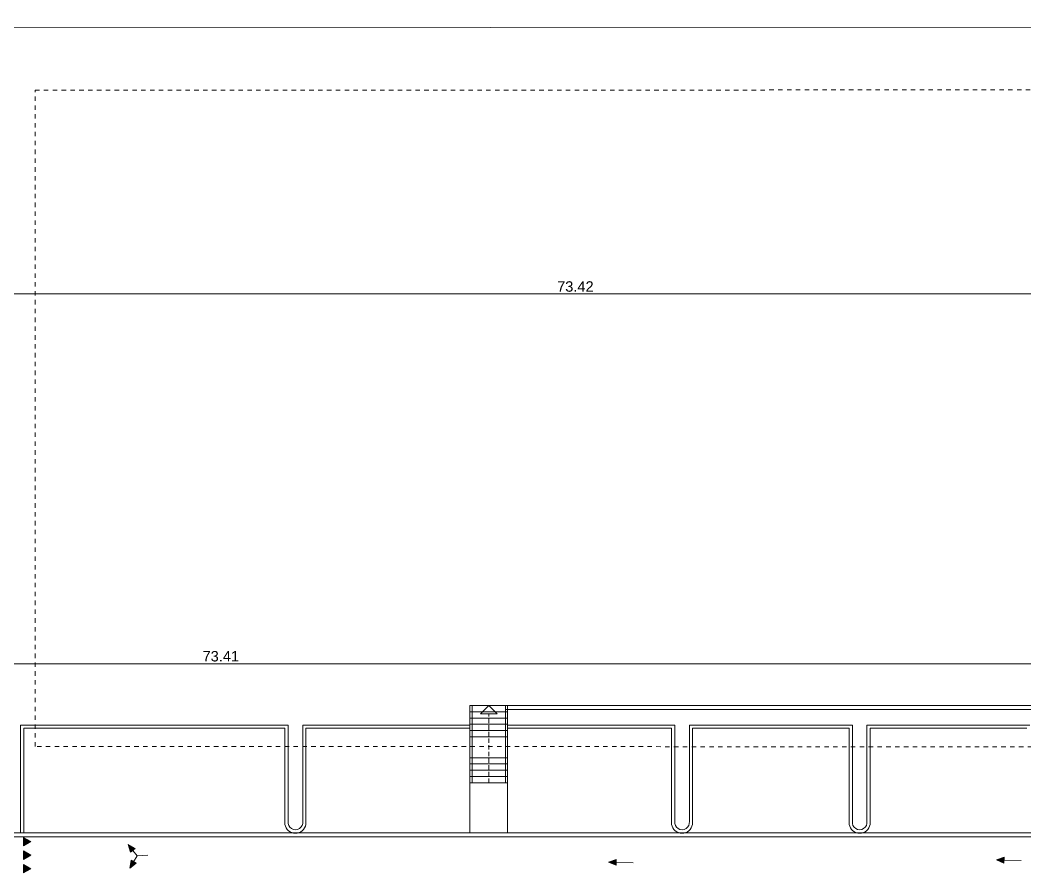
# Model space of a CAD drawing. Header units: millimetres. Extents: x 476571643 to 477489869, y 4620928210 to 4621294454.
# Drawn here: x 477154593 to 477202674, y 4621015770 to 4621056644 of the extents above; entities that cross this region are included whole.
import ezdxf

# ---------------------------------------------------------------- set-up
doc = ezdxf.new("R2010")
doc.units = ezdxf.units.MM
doc.header["$MEASUREMENT"] = 0
doc.linetypes.add('Dashed', pattern=[423.333333, 211.666667, -211.666667])
doc.linetypes.add('Hidden Line', pattern=[317.5, 211.666667, -105.833333])
for name, color, linetype, lineweight, true_color in [('New_._Pen_No__252', 7, 'Continuous', 0, 0x666666), ('New_2D Drafting - General_Pen_No__250_Pen_No__7_Pen_No__252', 7, 'Continuous', 0, 0x666666), ('New_საბავშვო მოედნები_Pen_No__252', 7, 'Continuous', 0, 0x666666)]:
    doc.layers.add(name, color=color, linetype=linetype, lineweight=lineweight, true_color=true_color)
for name, color, linetype, lineweight in [('New_0_Pen_No__5', 5, 'Continuous', 0), ('New_gza_Pen_No__250', 7, 'Continuous', 0), ('New_საბავშვო მოედნები_Pen_No__250', 7, 'Continuous', 0), ('New_საბავშვო მოედნები_Pen_No__255', 255, 'Continuous', 0), ('RED LINE_Pen_No__1', 1, 'Continuous', 0), ('zoma_Pen_No__1', 1, 'Continuous', 0)]:
    doc.layers.add(name, color=color, linetype=linetype, lineweight=lineweight)
doc.layers.add('New_საბავშვო მოედნები', color=7, linetype='Continuous')
doc.layers.add('zoma', color=7, linetype='Continuous')
doc.styles.add('GENERATED_STYLE_2', font='arial.ttf')
doc.dimstyles.new('GENERATED_STYLE__12', dxfattribs={"dimtxt": 500, "dimasz": 228, "dimexe": 0.18, "dimexo": 3, "dimgap": 0.09, "dimtad": 1, "dimtih": 1, "dimtoh": 1, "dimlfac": 0.001, "dimzin": 0, "dimdsep": 46, "dimtxsty": 'GENERATED_STYLE_2', "dimblk": 'ARROWHEAD_2', "dimblk1": 'ARROWHEAD_2', "dimblk2": 'ARROWHEAD_2', "dimcen": 0.09, "dimclrd": 1, "dimclre": 1, "dimclrt": 1, "dimadec": 0, "dimazin": 0, "dimtfac": 1, "dimtdec": 4, "dimtmove": 2, "dimatfit": 3, "dimfxl": 1, "dimtolj": 1, "dimtzin": 0, "dimarcsym": 0})

# ---------------------------------------------------------------- blocks, each defined once
blk = doc.blocks.new('Line_18', base_point=(477177018, 4621020133))
at = {"layer": 'New_საბავშვო მოედნები_Pen_No__252', "color": 251, "linetype": 'Continuous', "lineweight": 0, "true_color": 0x666666}
for p, q in [((477177018, 4621023830), (477176618, 4621023430)), ((477177018, 4621023830), (477177418, 4621023430)), ((477177418, 4621023430), (477176618, 4621023430))]:
    blk.add_line(p, q, dxfattribs=at)
at = {"layer": 'New_საბავშვო მოედნები_Pen_No__252', "color": 251, "linetype": 'Hidden Line', "lineweight": 0, "true_color": 0x666666}
blk.add_line((477177018, 4621020133), (477177018, 4621023430), dxfattribs=at)
blk = doc.blocks.new('*D1268', base_point=(476844527, 4621385791))
at = {"layer": 'zoma_Pen_No__1', "color": 1, "linetype": 'Continuous', "lineweight": 0, "transparency": 16777216}
for p, q in [((477143160, 4621043533), (477143307, 4621043533)), ((477143394, 4621043683), (477143220, 4621043383)), ((477143307, 4621043308), (477143307, 4621043758)), ((477143307, 4621043533), (477216722, 4621043533)), ((477216635, 4621043383), (477216808, 4621043683)), ((477216722, 4621043308), (477216722, 4621043758)), ((477216722, 4621043533), (477216869, 4621043533))]:
    blk.add_line(p, q, dxfattribs=at)
at = {"layer": 'zoma_Pen_No__1', "color": 1, "lineweight": 0, "transparency": 16777216, "insert": (477180290, 4621043633), "char_height": 500, "attachment_point": 7, "style": 'GENERATED_STYLE_2'}
blk.add_mtext('\\A1;{\\pql;\\fArial CYR|b0|i0|c204|p34;73.42}', dxfattribs=at)
blk = doc.blocks.new('ARROWHEAD_2')
at = {"color": 0, "linetype": 'Continuous', "lineweight": 0}
for p, q in [((0, 0), (-1, 0)), ((-0.38, -0.66), (0.38, 0.66))]:
    blk.add_line(p, q, dxfattribs=at)
blk = doc.blocks.new('*D1271', base_point=(476844527, 4621385791))
at = {"layer": 'zoma_Pen_No__1', "color": 1, "linetype": 'Continuous', "lineweight": 0, "transparency": 16777216}
for p, q in [((477143313, 4621025608), (477143313, 4621026058)), ((477216722, 4621025608), (477216722, 4621026058)), ((477143166, 4621025833), (477143313, 4621025833)), ((477143400, 4621025983), (477143226, 4621025683)), ((477143313, 4621025833), (477216722, 4621025833)), ((477216635, 4621025683), (477216808, 4621025983)), ((477216722, 4621025833), (477216869, 4621025833))]:
    blk.add_line(p, q, dxfattribs=at)
at = {"layer": 'zoma_Pen_No__1', "color": 1, "lineweight": 0, "transparency": 16777216, "insert": (477163324, 4621025933), "char_height": 500, "attachment_point": 7, "style": 'GENERATED_STYLE_2'}
blk.add_mtext('\\A1;{\\pql;\\fArial CYR|b0|i0|c204|p34;73.41}', dxfattribs=at)

msp = doc.modelspace()

# ---------------------------------------------------------------- hatches: boundary and pattern name
at = {"layer": 'New_საბავშვო მოედნები_Pen_No__255', "linetype": 'Continuous', "lineweight": 0}
for points in [[(477154759.886, 4621017112.895), (477155110.467, 4621017314.841), (477154760.286, 4621017517.48)], [(477160093.321, 4621016978.417), (477159762.867, 4621017170.291), (477159879.396, 4621016806.372)], [(477154759.247, 4621016465.559), (477155109.827, 4621016667.505), (477154759.646, 4621016870.144)], [(477182755.25, 4621016335.296), (477183108.524, 4621016189.649), (477183115.009, 4621016464.095)], [(477201318.526, 4621016437.169), (477201671.8, 4621016291.521), (477201678.285, 4621016565.968)], [(477154758.607, 4621015818.223), (477155109.188, 4621016020.169), (477154759.007, 4621016222.808)], [(477159905.503, 4621016420.45), (477159839.047, 4621016044.153), (477160140.649, 4621016278.784)]]:
    msp.add_hatch(color=255, dxfattribs=at).paths.add_polyline_path(points)

# ---------------------------------------------------------------- linework, layer by layer
at = {"layer": 'New_._Pen_No__252', "color": 251, "linetype": 'Continuous', "lineweight": 0, "true_color": 0x666666, "flags": 128}
for points in [[(477176118.152, 4621020132.631), (477176218.135, 4621020132.631), (477176218.103, 4621023832.631), (477176118.152, 4621023832.631)], [(477177817.738, 4621020132.631), (477177917.722, 4621020132.631), (477177917.697, 4621023832.631), (477177817.738, 4621023832.631)]]:
    msp.add_lwpolyline(points, close=True, dxfattribs=at)
msp.add_lwpolyline([(477154617.807, 4621022889.098), (477154617.777, 4621017739.114), (477154767.813, 4621017739.113), (477154767.871, 4621022739.098), (477167267.861, 4621022739.098), (477167267.861, 4621018139.033, 0.84042944), (477168267.861, 4621018139.016), (477168267.86, 4621022739.098), (477176118.065, 4621022739.098), (477176118.065, 4621022889.098), (477168117.796, 4621022889.098), (477168117.77, 4621018286.448, -1.139779908), (477167417.766, 4621018286.445), (477167417.766, 4621022889.098)], format="xyb", close=True, dxfattribs=at)
msp.add_lwpolyline([(477202917.945, 4621022889.098), (477195117.945, 4621022889.098), (477195117.945, 4621018286.445, -1.139779908), (477194417.942, 4621018286.448), (477194417.915, 4621022889.098), (477186617.955, 4621022889.098), (477186617.955, 4621018286.445, -1.139779908), (477185917.952, 4621018286.448), (477185917.925, 4621022889.098), (477177917.618, 4621022889.098), (477177917.618, 4621022739.098), (477185767.861, 4621022739.098), (477185767.861, 4621018139.016, 0.84042944), (477186767.861, 4621018139.033), (477186767.861, 4621022739.098), (477194267.851, 4621022739.098), (477194267.904, 4621018139.016), (477194267.942, 4621018139.016, 0.84042944), (477195267.945, 4621018139.033), (477195267.906, 4621018139.033), (477195267.85, 4621022739.098), (477202767.86, 4621022739.098)], format="xyb", dxfattribs=at)
at = {"layer": 'New_0_Pen_No__5', "color": 5, "linetype": 'Dashed', "lineweight": 0}
msp.add_lwpolyline([(477155321.137, 4621021869.616), (477155307.853, 4621053283.109), (477250849.772, 4621053321.894), (477250863.435, 4621021842.663)], close=True, dxfattribs=at)
at = {"layer": 'New_2D Drafting - General_Pen_No__250_Pen_No__7_Pen_No__252', "color": 251, "linetype": 'Continuous', "lineweight": 0, "true_color": 0x666666, "flags": 128}
msp.add_lwpolyline([(477177817.955, 4621023632.657), (477177817.955, 4621023832.657), (477226218.523, 4621023832.657), (477226218.488, 4621023632.657)], close=True, dxfattribs=at)
at = {"layer": 'New_gza_Pen_No__250', "color": 7, "linetype": 'Continuous', "lineweight": 0}
for points in [[(477129038.055, 4620987795.159), (477129039.988, 4620983880.963), (477128206.296, 4620982941.26), (477137045.279, 4620982574.138), (477137093.048, 4620982572.154), (477137182.898, 4621003679.885, -0.315884232), (477145108.144, 4621012239.381), (477241767.828, 4621012239.381), (477241767.828, 4621017739.098), (477153022.553, 4621017739.098, -0.326553554), (477149792.168, 4621020901.07), (477149770.869, 4621056644.176)], [(477241767.831, 4621017539.383), (477152961.847, 4621017539.866, -0.374256788), (477149554.503, 4621021324.147)]]:
    msp.add_lwpolyline(points, format="xyb", dxfattribs=at)
at = {"layer": 'New_საბავშვო მოედნები_Pen_No__250', "color": 7, "linetype": 'Continuous', "lineweight": 0, "flags": 128}
for points in [[(477154759.886, 4621017112.895), (477155110.467, 4621017314.841), (477154760.286, 4621017517.48)], [(477154759.247, 4621016465.559), (477155109.827, 4621016667.505), (477154759.646, 4621016870.144)], [(477154758.607, 4621015818.223), (477155109.188, 4621016020.169), (477154759.007, 4621016222.808)]]:
    msp.add_lwpolyline(points, close=True, dxfattribs=at)
at = {"layer": 'New_საბავშვო მოედნები_Pen_No__250', "color": 7, "linetype": 'Continuous', "lineweight": 0}
for points in [[(477160093.321, 4621016978.417), (477159762.867, 4621017170.291), (477159879.396, 4621016806.372)], [(477183115.009, 4621016464.095), (477182755.25, 4621016335.296), (477183108.524, 4621016189.649)], [(477201678.285, 4621016565.968), (477201318.526, 4621016437.169), (477201671.8, 4621016291.521)], [(477160140.649, 4621016278.784), (477159839.047, 4621016044.153), (477159905.503, 4621016420.45)]]:
    msp.add_lwpolyline(points, close=True, dxfattribs=at)
for points in [[(477160702.618, 4621016668.217), (477160194.303, 4621016633.831), (477159986.359, 4621016892.394)], [(477160702.618, 4621016668.217), (477160194.303, 4621016633.831), (477160023.076, 4621016349.617)], [(477202498.383, 4621016409.29), (477201675.043, 4621016428.745)], [(477183935.106, 4621016307.417), (477183111.767, 4621016326.872)]]:
    msp.add_lwpolyline(points, dxfattribs=at)
at = {"layer": 'New_საბავშვო მოედნები_Pen_No__252', "color": 251, "linetype": 'Continuous', "lineweight": 0, "true_color": 0x666666}
for p, q in [((477177917.697, 4621023832.631), (477176118.152, 4621023832.631)), ((477177917.699, 4621023532.631), (477176118.152, 4621023532.631)), ((477177917.701, 4621023232.631), (477176118.152, 4621023232.631)), ((477177917.703, 4621022932.631), (477176118.152, 4621022932.631)), ((477177917.705, 4621022632.631), (477176118.152, 4621022632.631)), ((477177917.707, 4621022332.631), (477176118.152, 4621022332.631)), ((477177917.714, 4621021332.631), (477176118.148, 4621021332.631)), ((477177917.716, 4621021032.631), (477176118.148, 4621021032.631)), ((477177917.718, 4621020732.631), (477176118.148, 4621020732.631)), ((477177917.72, 4621020432.631), (477176118.148, 4621020432.631)), ((477177917.722, 4621020132.631), (477176118.148, 4621020132.631)), ((477176118.148, 4621017739.098), (477176118.148, 4621020132.631)), ((477177917.722, 4621017739.098), (477177917.722, 4621020132.631))]:
    msp.add_line(p, q, dxfattribs=at)
at = {"layer": 'RED LINE_Pen_No__1', "color": 1, "linetype": 'Continuous', "lineweight": 0, "flags": 128}
msp.add_lwpolyline([(477124996.984, 4621015599.409), (477105889.043, 4621021213.476), (477104360.092, 4621028236.163), (477103366.861, 4621030342.158), (477137541.029, 4621019965.609), (477138383.85, 4621019960.913), (477139216.946, 4621020089.079), (477140019.468, 4621020346.845), (477140771.362, 4621020727.722), (477141453.861, 4621021222.209), (477142050.113, 4621021818.034), (477142545.033, 4621022500.28), (477142926.358, 4621023251.918), (477143184.553, 4621024054.295), (477143313.237, 4621024887.287), (477143302.609, 4621056268.654), (477244632.09, 4621056327.668), (477254486.316, 4621056331.616), (477256809.582, 4621056332.631), (477256827.237, 4621013095.825)], dxfattribs=at)

# ---------------------------------------------------------------- block references
at = {"layer": 'New_საბავშვო მოედნები', "color": 251, "linetype": 'Hidden Line', "lineweight": 0, "true_color": 0x666666}
msp.add_blockref('Line_18', (477177017.931, 4621020132.631), dxfattribs=at)

# ---------------------------------------------------------------- dimensions: what is measured, and where the dimension line sits
at = {"layer": 'zoma', "color": 1, "linetype": 'Continuous', "lineweight": 0}
dim = msp.add_linear_dim(base=(477216721.818, 4621043532.543), p1=(477143306.923, 4621043532.543), p2=(477216721.818, 4621043532.543), text='73.42', dimstyle='GENERATED_STYLE__12', dxfattribs=at)
dim.commit()
dim.dimension.update_dxf_attribs({"geometry": '*D1268', "text_midpoint": (477181129.993, 4621043882.543), "dimtype": 160})
dim = msp.add_linear_dim(base=(477216721.818, 4621025832.539), p1=(477143312.917, 4621025832.539), p2=(477216721.818, 4621025832.543), dimstyle='GENERATED_STYLE__12', dxfattribs=at)
dim.commit()
dim.dimension.update_dxf_attribs({"geometry": '*D1271', "text_midpoint": (477164164.163, 4621026182.539), "dimtype": 160})

doc.saveas('drawing.dxf')
